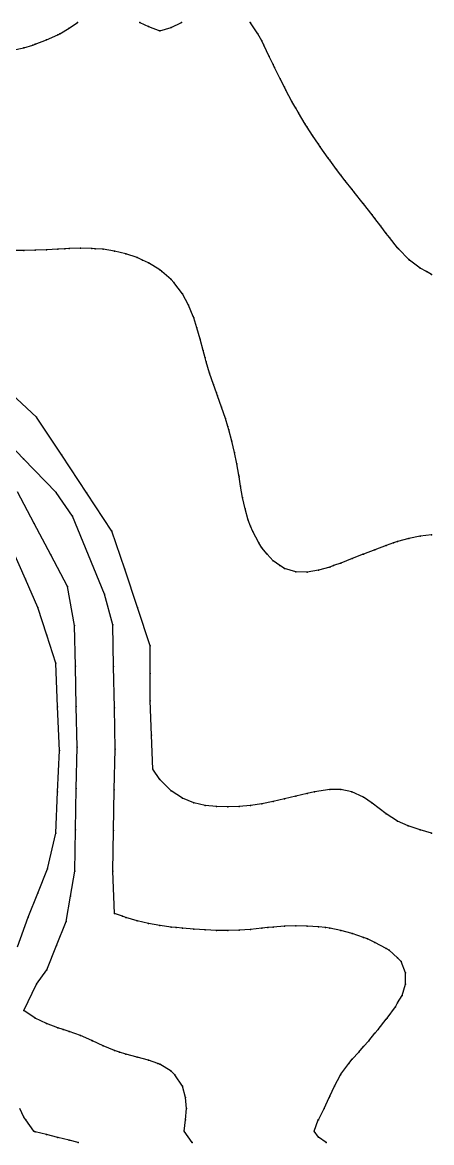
# Model space of a CAD drawing. Extents: x 5604 to 6786, y 4594 to 5776.
# Drawn here: x 6355 to 6786, y 4594 to 5776 of the extents above; entities that cross this region are included whole.
import ezdxf

# ---------------------------------------------------------------- set-up
doc = ezdxf.new("R2010")
doc.units = 0
doc.layers.get('0').update_dxf_attribs({"linetype": 'CONTINUOUS'})

msp = doc.modelspace()

# ---------------------------------------------------------------- linework, layer by layer
at = {"color": 173}
for points in [[(6344.205, 5746.476, 250), (6356.141, 5748.993, 250), (6365.653, 5751.977, 250), (6368.077, 5752.723, 250), (6380.014, 5757.386, 250), (6391.95, 5762.608, 250), (6394.095, 5763.914, 250), (6403.886, 5769.882, 250), (6412.466, 5775.85, 250)], [(6478.209, 5775.85, 250), (6487.441, 5771.467, 250), (6499.377, 5766.898, 250), (6511.313, 5770.535, 250), (6522.224, 5775.85, 250)], [(6785.85, 5510.08, 250), (6780.348, 5513.25, 250), (6773.914, 5516.7, 250), (6762.723, 5525.187, 250), (6761.977, 5525.746, 250), (6750.88, 5537.123, 250), (6750.041, 5538.055, 250), (6741.368, 5549.059, 250), (6738.104, 5553.255, 250), (6732.416, 5560.996, 250), (6726.168, 5569.015, 250), (6723.277, 5572.932, 250), (6714.232, 5584.309, 250), (6713.859, 5584.868, 250), (6704.347, 5596.805, 250), (6702.295, 5599.416, 250), (6694.929, 5608.741, 250), (6690.359, 5614.616, 250), (6685.696, 5620.677, 250), (6678.423, 5630.469, 250), (6676.837, 5632.614, 250), (6668.258, 5644.55, 250), (6666.486, 5647.254, 250), (6660.145, 5656.486, 250), (6654.55, 5665.438, 250), (6652.592, 5668.423, 250), (6645.411, 5680.359, 250), (6642.614, 5685.395, 250), (6638.697, 5692.295, 250), (6632.356, 5704.232, 250), (6630.677, 5707.589, 250), (6626.201, 5716.168, 250), (6620.326, 5728.104, 250), (6618.741, 5731.555, 250), (6614.544, 5740.041, 250), (6608.949, 5751.977, 250), (6606.805, 5756.267, 250), (6602.794, 5763.914, 250), (6594.868, 5775.477, 250), (6594.588, 5775.85, 250)], [(6785.85, 5235.17, 240), (6773.914, 5233.771, 240), (6761.977, 5231.347, 240), (6750.041, 5228.083, 240), (6745.751, 5226.777, 240), (6738.104, 5224.073, 240), (6726.168, 5219.597, 240), (6714.232, 5214.934, 240), (6713.766, 5214.841, 240), (6702.295, 5210.178, 240), (6690.359, 5205.516, 240), (6682.619, 5202.905, 240), (6678.423, 5201.319, 240), (6666.486, 5197.962, 240), (6654.55, 5196.004, 240), (6642.614, 5196.284, 240), (6630.677, 5199.734, 240), (6625.828, 5202.905, 240), (6618.741, 5207.847, 240), (6612.4, 5214.841, 240), (6606.805, 5221.742, 240), (6603.82, 5226.777, 240), (6597.479, 5238.714, 240), (6594.868, 5244.588, 240), (6592.63, 5250.65, 240), (6589.273, 5262.586, 240), (6586.662, 5274.523, 240), (6584.517, 5286.459, 240), (6582.932, 5296.344, 240), (6582.652, 5298.396, 240), (6580.601, 5310.332, 240), (6578.176, 5322.268, 240), (6575.378, 5334.205, 240), (6572.021, 5346.141, 240), (6570.996, 5349.591, 240), (6568.478, 5358.077, 240), (6564.468, 5370.014, 240), (6560.085, 5381.95, 240), (6559.059, 5384.934, 240), (6555.795, 5393.886, 240), (6551.878, 5405.823, 240), (6548.242, 5417.759, 240), (6547.123, 5422.049, 240), (6544.978, 5429.695, 240), (6541.9, 5441.632, 240), (6538.543, 5453.568, 240), (6535.187, 5464.106, 240), (6534.627, 5465.504, 240), (6529.685, 5477.441, 240), (6523.343, 5489.377, 240), (6523.25, 5489.471, 240), (6514.298, 5501.313, 240), (6511.313, 5504.671, 240), (6501.429, 5513.25, 240), (6499.377, 5514.929, 240), (6487.441, 5522.295, 240), (6481.193, 5525.187, 240), (6475.504, 5527.797, 240), (6463.568, 5531.807, 240), (6451.632, 5534.698, 240), (6439.695, 5536.47, 240), (6431.209, 5537.123, 240), (6427.759, 5537.402, 240), (6415.823, 5537.589, 240), (6403.886, 5537.309, 240), (6399.224, 5537.123, 240), (6391.95, 5536.75, 240), (6380.014, 5536.097, 240), (6368.077, 5535.538, 240), (6356.141, 5535.165, 240), (6344.205, 5535.071, 240)], [(6785.85, 4920.628, 220), (6773.914, 4924.079, 220), (6761.138, 4928.368, 220), (6750.041, 4933.404, 220), (6738.104, 4940.958, 220), (6723.371, 4952.241, 220), (6714.232, 4958.582, 220), (6701.736, 4964.177, 220), (6690.359, 4966.602, 220), (6678.423, 4966.602, 220), (6662.477, 4964.177, 220), (6654.55, 4962.499, 220), (6642.614, 4959.608, 220), (6630.677, 4956.717, 220), (6618.741, 4954.013, 220), (6606.805, 4951.681, 220), (6594.868, 4949.816, 220), (6582.932, 4948.697, 220), (6570.996, 4948.231, 220), (6559.059, 4948.604, 220), (6547.123, 4949.816, 220), (6535.187, 4952.614, 220), (6523.25, 4957.556, 220), (6511.313, 4965.39, 220), (6499.377, 4977.14, 220), (6491.917, 4988.05, 220), (6490.625, 5024.048, 220), (6489.333, 5060.046, 220), (6489.333, 5089.147, 220), (6489.333, 5118.249, 220), (6475.872, 5158.583, 220), (6462.411, 5198.917, 220), (6448.95, 5239.25, 220), (6422.461, 5279.292, 220), (6395.972, 5319.333, 220), (6369.483, 5359.374, 220), (6343.305, 5383.771, 220)], [(6674.786, 4594.15, 200), (6666.486, 4599.745, 200), (6661.917, 4606.086, 200), (6666.393, 4618.023, 200), (6666.486, 4618.116, 200), (6672.455, 4629.959, 200), (6677.863, 4641.896, 200), (6678.423, 4643.108, 200), (6683.458, 4653.832, 200), (6689.893, 4665.768, 200), (6690.359, 4666.328, 200), (6698.565, 4677.705, 200), (6702.295, 4682.087, 200), (6709.01, 4689.641, 200), (6714.232, 4695.516, 200), (6719.734, 4701.577, 200), (6726.168, 4709.504, 200), (6729.712, 4713.514, 200), (6738.104, 4724.331, 200), (6739.037, 4725.45, 200), (6747.803, 4737.386, 200), (6750.041, 4741.489, 200), (6754.704, 4749.323, 200), (6758.34, 4761.259, 200), (6758.434, 4773.195, 200), (6753.864, 4785.132, 200), (6750.041, 4789.142, 200), (6741.182, 4797.068, 200), (6738.104, 4798.747, 200), (6726.168, 4805.088, 200), (6718.242, 4809.004, 200), (6714.232, 4810.497, 200), (6702.295, 4814.6, 200), (6690.359, 4817.957, 200), (6678.423, 4820.288, 200), (6674.133, 4820.941, 200), (6666.486, 4821.78, 200), (6654.55, 4822.62, 200), (6642.614, 4822.899, 200), (6630.677, 4822.526, 200), (6618.741, 4821.5, 200), (6613.146, 4820.941, 200), (6606.805, 4820.195, 200), (6594.868, 4818.982, 200), (6582.932, 4818.144, 200), (6570.996, 4817.864, 200), (6559.059, 4818.05, 200), (6547.123, 4818.609, 200), (6535.187, 4819.355, 200), (6523.25, 4820.288, 200), (6516.629, 4820.941, 200), (6511.313, 4821.407, 200), (6499.377, 4823.086, 200), (6487.441, 4825.23, 200), (6475.504, 4828.028, 200), (6463.568, 4831.572, 200), (6460.024, 4832.877, 200), (6451.632, 4835.955, 200), (6449.719, 4880.388, 200), (6450.565, 4923.297, 200), (6451.411, 4966.207, 200), (6452.258, 5009.117, 200), (6451.454, 5052.834, 200), (6450.649, 5096.552, 200), (6449.846, 5140.27, 200), (6441.142, 5172.676, 200), (6407.398, 5254.809, 200), (6389.928, 5279.773, 200), (6355.546, 5315.599, 200), (6321.165, 5351.425, 200)], [(6533.508, 4594.15, 180), (6524.929, 4606.086, 180), (6526.607, 4618.023, 180), (6527.54, 4629.959, 180), (6526.607, 4641.896, 180), (6523.25, 4653.646, 180), (6523.157, 4653.832, 180), (6515.324, 4665.768, 180), (6511.313, 4669.591, 180), (6499.377, 4676.865, 180), (6497.326, 4677.705, 180), (6487.441, 4681.062, 180), (6475.504, 4684.232, 180), (6463.568, 4687.31, 180), (6456.854, 4689.641, 180), (6451.632, 4691.226, 180), (6439.695, 4696.075, 180), (6428.412, 4701.577, 180), (6427.759, 4701.857, 180), (6415.823, 4706.986, 180), (6403.886, 4711.462, 180), (6397.638, 4713.514, 180), (6391.95, 4715.379, 180), (6380.014, 4719.668, 180), (6368.077, 4725.357, 180), (6367.984, 4725.45, 180), (6356.141, 4733.563, 180), (6369.323, 4761.414, 180), (6380.429, 4776.531, 180), (6390.602, 4801.959, 180), (6400.774, 4827.387, 180), (6405.288, 4854.015, 180), (6409.8, 4880.644, 180), (6410.58, 4924.217, 180), (6411.358, 4967.79, 180), (6412.137, 5011.363, 180), (6411.244, 5054.137, 180), (6410.351, 5096.91, 180), (6409.458, 5139.684, 180), (6402.189, 5180.799, 180), (6384.602, 5214.033, 180), (6367.015, 5247.266, 180), (6349.427, 5280.499, 180)], [(6349.356, 4800.821, 160), (6360.64, 4831.81, 160), (6370.742, 4857.449, 160), (6380.844, 4883.087, 160), (6389.661, 4920.73, 160), (6391.55, 4964.298, 160), (6393.439, 5007.866, 160), (6391.55, 5053.908, 160), (6389.661, 5099.95, 160), (6380.197, 5129.284, 160), (6370.734, 5158.617, 160), (6357.652, 5188.616, 160), (6344.57, 5218.615, 160)], [(6413.398, 4594.15, 160), (6403.886, 4596.575, 160), (6391.95, 4599.559, 160), (6380.014, 4602.543, 160), (6368.077, 4605.62, 160), (6366.679, 4606.086, 160), (6358.192, 4618.023, 160), (6356.141, 4621.1, 160), (6351.665, 4629.959, 160)]]:
    msp.add_polyline3d(points, dxfattribs=at)
for p in [(6403.886, 5769.882, 250), (6412.466, 5775.85, 250), (6478.209, 5775.85, 250), (6487.441, 5771.467, 250), (6499.377, 5766.898, 250), (6511.313, 5770.535, 250), (6522.224, 5775.85, 250), (6594.588, 5775.85, 250), (6594.868, 5775.477, 250), (6380.014, 5757.386, 250), (6391.95, 5762.608, 250), (6394.095, 5763.914, 250), (6602.794, 5763.914, 250), (6606.805, 5756.267, 250), (6356.141, 5748.993, 250), (6365.653, 5751.977, 250), (6368.077, 5752.723, 250), (6608.949, 5751.977, 250), (6614.544, 5740.041, 250), (6618.741, 5731.555, 250), (6620.326, 5728.104, 250), (6626.201, 5716.168, 250), (6630.677, 5707.589, 250), (6632.356, 5704.232, 250), (6638.697, 5692.295, 250), (6642.614, 5685.395, 250), (6645.411, 5680.359, 250), (6652.592, 5668.423, 250), (6654.55, 5665.438, 250), (6660.145, 5656.486, 250), (6666.486, 5647.254, 250), (6668.258, 5644.55, 250), (6676.837, 5632.614, 250), (6678.423, 5630.469, 250), (6685.696, 5620.677, 250), (6690.359, 5614.616, 250), (6694.929, 5608.741, 250), (6702.295, 5599.416, 250), (6704.347, 5596.805, 250), (6713.859, 5584.868, 250), (6714.232, 5584.309, 250), (6723.277, 5572.932, 250), (6726.168, 5569.015, 250), (6732.416, 5560.996, 250), (6738.104, 5553.255, 250), (6741.368, 5549.059, 250), (6356.141, 5535.165, 240), (6368.077, 5535.538, 240), (6380.014, 5536.097, 240), (6391.95, 5536.75, 240), (6399.224, 5537.123, 240), (6403.886, 5537.309, 240), (6415.823, 5537.589, 240), (6427.759, 5537.402, 240), (6431.209, 5537.123, 240), (6439.695, 5536.47, 240), (6451.632, 5534.698, 240), (6463.568, 5531.807, 240), (6750.041, 5538.055, 250), (6750.88, 5537.123, 250), (6475.504, 5527.797, 240), (6481.193, 5525.187, 240), (6487.441, 5522.295, 240), (6761.977, 5525.746, 250), (6762.723, 5525.187, 250), (6499.377, 5514.929, 240), (6501.429, 5513.25, 240), (6773.914, 5516.7, 250), (6780.348, 5513.25, 250), (6785.85, 5510.08, 250), (6511.313, 5504.671, 240), (6514.298, 5501.313, 240), (6523.25, 5489.471, 240), (6523.343, 5489.377, 240), (6529.685, 5477.441, 240), (6534.627, 5465.504, 240), (6535.187, 5464.106, 240), (6538.543, 5453.568, 240), (6541.9, 5441.632, 240), (6544.978, 5429.695, 240), (6547.123, 5422.049, 240), (6548.242, 5417.759, 240), (6551.878, 5405.823, 240), (6555.795, 5393.886, 240), (6559.059, 5384.934, 240), (6560.085, 5381.95, 240), (6564.468, 5370.014, 240), (6369.483, 5359.374, 220), (6568.478, 5358.077, 240), (6570.996, 5349.591, 240), (6572.021, 5346.141, 240), (6575.378, 5334.205, 240), (6395.972, 5319.333, 220), (6578.176, 5322.268, 240), (6355.546, 5315.599, 200), (6580.601, 5310.332, 240), (6582.652, 5298.396, 240), (6582.932, 5296.344, 240), (6584.517, 5286.459, 240), (6389.928, 5279.773, 200), (6422.461, 5279.292, 220), (6586.662, 5274.523, 240), (6589.273, 5262.586, 240), (6367.015, 5247.266, 180), (6407.398, 5254.809, 200), (6592.63, 5250.65, 240), (6448.95, 5239.25, 220), (6594.868, 5244.588, 240), (6597.479, 5238.714, 240), (6785.85, 5235.17, 240), (6603.82, 5226.777, 240), (6738.104, 5224.073, 240), (6745.751, 5226.777, 240), (6750.041, 5228.083, 240), (6761.977, 5231.347, 240), (6773.914, 5233.771, 240), (6384.602, 5214.033, 180), (6606.805, 5221.742, 240), (6612.4, 5214.841, 240), (6713.766, 5214.841, 240), (6714.232, 5214.934, 240), (6726.168, 5219.597, 240), (6618.741, 5207.847, 240), (6625.828, 5202.905, 240), (6630.677, 5199.734, 240), (6678.423, 5201.319, 240), (6682.619, 5202.905, 240), (6690.359, 5205.516, 240), (6702.295, 5210.178, 240), (6357.652, 5188.616, 160), (6462.411, 5198.917, 220), (6642.614, 5196.284, 240), (6654.55, 5196.004, 240), (6666.486, 5197.962, 240), (6402.189, 5180.799, 180), (6441.142, 5172.676, 200), (6370.734, 5158.617, 160), (6475.872, 5158.583, 220), (6380.197, 5129.284, 160), (6409.458, 5139.684, 180), (6449.846, 5140.27, 200), (6489.333, 5118.249, 220), (6389.661, 5099.95, 160), (6410.351, 5096.91, 180), (6450.649, 5096.552, 200), (6489.333, 5089.147, 220), (6489.333, 5060.046, 220), (6391.55, 5053.908, 160), (6411.244, 5054.137, 180), (6451.454, 5052.834, 200), (6490.625, 5024.048, 220), (6412.137, 5011.363, 180), (6393.439, 5007.866, 160), (6452.258, 5009.117, 200), (6491.917, 4988.05, 220), (6499.377, 4977.14, 220), (6391.55, 4964.298, 160), (6411.358, 4967.79, 180), (6451.411, 4966.207, 200), (6511.313, 4965.39, 220), (6662.477, 4964.177, 220), (6678.423, 4966.602, 220), (6690.359, 4966.602, 220), (6701.736, 4964.177, 220), (6523.25, 4957.556, 220), (6535.187, 4952.614, 220), (6606.805, 4951.681, 220), (6618.741, 4954.013, 220), (6630.677, 4956.717, 220), (6642.614, 4959.608, 220), (6654.55, 4962.499, 220), (6714.232, 4958.582, 220), (6723.371, 4952.241, 220), (6547.123, 4949.816, 220), (6559.059, 4948.604, 220), (6570.996, 4948.231, 220), (6582.932, 4948.697, 220), (6594.868, 4949.816, 220), (6738.104, 4940.958, 220), (6750.041, 4933.404, 220), (6761.138, 4928.368, 220), (6389.661, 4920.73, 160), (6410.58, 4924.217, 180), (6450.565, 4923.297, 200), (6773.914, 4924.079, 220), (6785.85, 4920.628, 220), (6380.844, 4883.087, 160), (6409.8, 4880.644, 180), (6449.719, 4880.388, 200), (6370.742, 4857.449, 160), (6405.288, 4854.015, 180), (6451.632, 4835.955, 200), (6360.64, 4831.81, 160), (6400.774, 4827.387, 180), (6460.024, 4832.877, 200), (6463.568, 4831.572, 200), (6475.504, 4828.028, 200), (6487.441, 4825.23, 200), (6499.377, 4823.086, 200), (6511.313, 4821.407, 200), (6618.741, 4821.5, 200), (6630.677, 4822.526, 200), (6642.614, 4822.899, 200), (6654.55, 4822.62, 200), (6666.486, 4821.78, 200), (6516.629, 4820.941, 200), (6523.25, 4820.288, 200), (6535.187, 4819.355, 200), (6547.123, 4818.609, 200), (6559.059, 4818.05, 200), (6570.996, 4817.864, 200), (6582.932, 4818.144, 200), (6594.868, 4818.982, 200), (6606.805, 4820.195, 200), (6613.146, 4820.941, 200), (6674.133, 4820.941, 200), (6678.423, 4820.288, 200), (6690.359, 4817.957, 200), (6702.295, 4814.6, 200), (6714.232, 4810.497, 200), (6390.602, 4801.959, 180), (6718.242, 4809.004, 200), (6726.168, 4805.088, 200), (6738.104, 4798.747, 200), (6741.182, 4797.068, 200), (6750.041, 4789.142, 200), (6380.429, 4776.531, 180), (6753.864, 4785.132, 200), (6758.434, 4773.195, 200), (6369.323, 4761.414, 180), (6758.34, 4761.259, 200), (6750.041, 4741.489, 200), (6754.704, 4749.323, 200), (6356.141, 4733.563, 180), (6747.803, 4737.386, 200), (6367.984, 4725.45, 180), (6368.077, 4725.357, 180), (6380.014, 4719.668, 180), (6391.95, 4715.379, 180), (6738.104, 4724.331, 200), (6739.037, 4725.45, 200), (6397.638, 4713.514, 180), (6403.886, 4711.462, 180), (6415.823, 4706.986, 180), (6726.168, 4709.504, 200), (6729.712, 4713.514, 200), (6427.759, 4701.857, 180), (6428.412, 4701.577, 180), (6439.695, 4696.075, 180), (6714.232, 4695.516, 200), (6719.734, 4701.577, 200), (6451.632, 4691.226, 180), (6456.854, 4689.641, 180), (6463.568, 4687.31, 180), (6475.504, 4684.232, 180), (6487.441, 4681.062, 180), (6702.295, 4682.087, 200), (6709.01, 4689.641, 200), (6497.326, 4677.705, 180), (6499.377, 4676.865, 180), (6511.313, 4669.591, 180), (6698.565, 4677.705, 200), (6515.324, 4665.768, 180), (6689.893, 4665.768, 200), (6690.359, 4666.328, 200), (6523.157, 4653.832, 180), (6523.25, 4653.646, 180), (6683.458, 4653.832, 200), (6526.607, 4641.896, 180), (6677.863, 4641.896, 200), (6678.423, 4643.108, 200), (6356.141, 4621.1, 160), (6527.54, 4629.959, 180), (6672.455, 4629.959, 200), (6358.192, 4618.023, 160), (6526.607, 4618.023, 180), (6666.393, 4618.023, 200), (6666.486, 4618.116, 200), (6366.679, 4606.086, 160), (6368.077, 4605.62, 160), (6380.014, 4602.543, 160), (6391.95, 4599.559, 160), (6524.929, 4606.086, 180), (6661.917, 4606.086, 200), (6666.486, 4599.745, 200), (6403.886, 4596.575, 160), (6413.398, 4594.15, 160), (6533.508, 4594.15, 180), (6674.786, 4594.15, 200)]:
    msp.add_point(p, dxfattribs=at)

doc.saveas('drawing.dxf')
